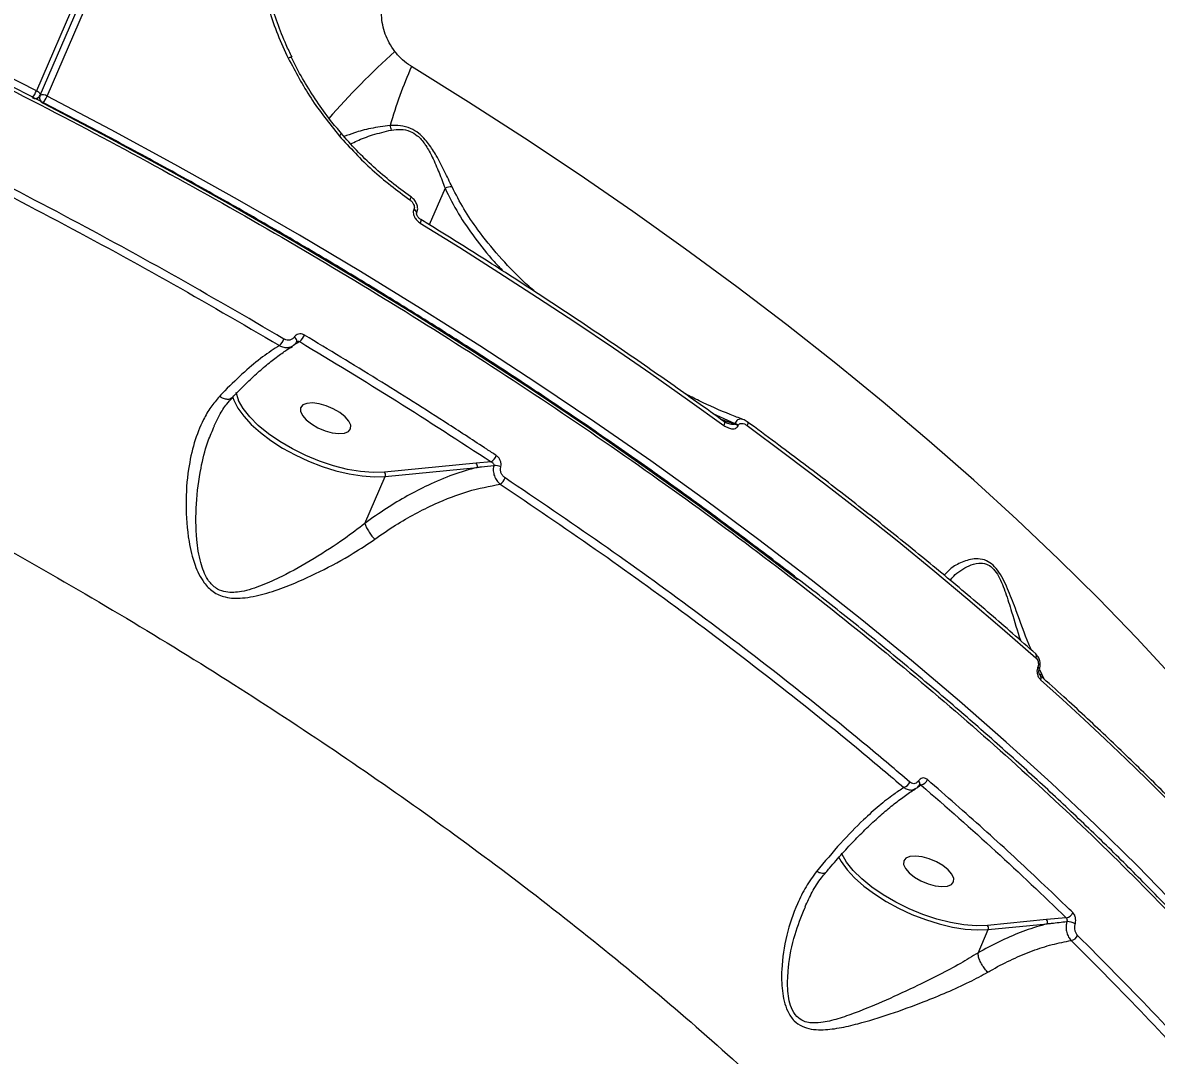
# Model space of a CAD drawing. Header units: millimetres. Extents: x -5238 to 5144, y -3542 to 5092.
# Drawn here: x 2514.4 to 2702.6, y 576.2 to 747.6 of the extents above; entities that cross this region are included whole.
import ezdxf

# ---------------------------------------------------------------- set-up
doc = ezdxf.new("R2010")
doc.units = ezdxf.units.MM
for name, color, linetype in [('DIKOM_ОБЪЕКТ', 7, 'Continuous'), ('DIKOM_РАЗМЕР_ЗОНА', 7, 'Continuous'), ('DIKOM_РАЗМЕР_ОБЪЕКТА', 7, 'Continuous')]:
    doc.layers.add(name, color=color, linetype=linetype)
doc.styles.add('style1', font='arial.ttf', dxfattribs={"width": 0.8})
doc.dimstyles.new('1-50', dxfattribs={"dimtxt": 300, "dimasz": 200, "dimexe": 100, "dimexo": 0, "dimgap": 100, "dimtad": 1, "dimtxsty": 'style1', "dimcen": 200, "dimclrd": 7, "dimclre": 7, "dimclrt": 7, "dimadec": 1, "dimazin": 2, "dimtfac": 1, "dimtmove": 0, "dimatfit": 2, "dimfxl": 0, "dimlwd": 25, "dimlwe": 18, "dimarcsym": 0})

# ---------------------------------------------------------------- blocks, each defined once
blk = doc.blocks.new('*D1')
at = {"layer": 'Defpoints', "color": 0, "transparency": 16777216}
for p in [(-4787.63, 5091.56), (3144.22, 5091.56), (-2554.16, -2403.28)]:
    blk.add_point(p, dxfattribs=at)
at = {"layer": 'DIKOM_РАЗМЕР_ЗОНА', "color": 7, "lineweight": 18, "transparency": 16777216}
for p, q in [((3144.22, 5091.56), (-4887.63, 5091.56)), ((-2554.16, -2403.28), (-4887.63, -2403.28))]:
    blk.add_line(p, q, dxfattribs=at)
at = {"layer": 'DIKOM_РАЗМЕР_ЗОНА', "color": 7, "lineweight": 25, "transparency": 16777216}
blk.add_line((-4787.63, -2203.28), (-4787.63, 4891.56), dxfattribs=at)
at = {"layer": 'DIKOM_РАЗМЕР_ЗОНА', "color": 7, "transparency": 16777216}
for points in [[(-4820.97, 4891.56), (-4754.3, 4891.56), (-4787.63, 5091.56)], [(-4820.97, -2203.28), (-4754.3, -2203.28), (-4787.63, -2403.28)]]:
    blk.add_solid(points, dxfattribs=at)
at = {"layer": 'DIKOM_РАЗМЕР_ЗОНА', "color": 7, "transparency": 16777216, "insert": (-5040.81, 1344.14), "char_height": 300, "attachment_point": 5, "rotation": 90, "style": 'style1'}
blk.add_mtext('7500', dxfattribs=at)
blk = doc.blocks.new('*D2')
at = {"layer": 'Defpoints', "color": 0, "transparency": 16777216}
for p in [(5144.22, 2720.02), (-4054.16, -903.28), (5144.22, -3441.88)]:
    blk.add_point(p, dxfattribs=at)
at = {"layer": 'DIKOM_РАЗМЕР_ЗОНА', "color": 7, "lineweight": 18, "transparency": 16777216}
for p, q in [((5144.22, 2720.02), (5144.22, -3541.88)), ((-4054.16, -903.28), (-4054.16, -3541.88))]:
    blk.add_line(p, q, dxfattribs=at)
at = {"layer": 'DIKOM_РАЗМЕР_ЗОНА', "color": 7, "lineweight": 25, "transparency": 16777216}
blk.add_line((-3854.16, -3441.88), (4944.22, -3441.88), dxfattribs=at)
at = {"layer": 'DIKOM_РАЗМЕР_ЗОНА', "color": 7, "transparency": 16777216}
for points in [[(-3854.16, -3408.54), (-3854.16, -3475.21), (-4054.16, -3441.88)], [(4944.22, -3408.54), (4944.22, -3475.21), (5144.22, -3441.88)]]:
    blk.add_solid(points, dxfattribs=at)
at = {"layer": 'DIKOM_РАЗМЕР_ЗОНА', "color": 7, "transparency": 16777216, "insert": (545.03, -3188.7), "char_height": 300, "attachment_point": 5, "style": 'style1'}
blk.add_mtext('9200', dxfattribs=at)
blk = doc.blocks.new('*D3')
at = {"layer": 'Defpoints', "color": 0, "transparency": 16777216}
for p in [(3889.93, 2956), (-2405.68, -161.05), (3889.93, -2949.28)]:
    blk.add_point(p, dxfattribs=at)
at = {"layer": 'DIKOM_РАЗМЕР_ОБЪЕКТА', "color": 7, "lineweight": 18, "transparency": 16777216}
for p, q in [((3889.93, 2956), (3889.93, -3049.28)), ((-2405.68, -161.05), (-2405.68, -3049.28))]:
    blk.add_line(p, q, dxfattribs=at)
at = {"layer": 'DIKOM_РАЗМЕР_ОБЪЕКТА', "color": 7, "lineweight": 25, "transparency": 16777216}
blk.add_line((-2205.68, -2949.28), (3689.93, -2949.28), dxfattribs=at)
at = {"layer": 'DIKOM_РАЗМЕР_ОБЪЕКТА', "color": 7, "transparency": 16777216}
for points in [[(-2205.68, -2915.95), (-2205.68, -2982.61), (-2405.68, -2949.28)], [(3689.93, -2915.95), (3689.93, -2982.61), (3889.93, -2949.28)]]:
    blk.add_solid(points, dxfattribs=at)
at = {"layer": 'DIKOM_РАЗМЕР_ОБЪЕКТА', "color": 7, "transparency": 16777216, "insert": (742.13, -2696.01), "char_height": 300, "attachment_point": 5, "style": 'style1'}
blk.add_mtext('6300', dxfattribs=at)

msp = doc.modelspace()

# ---------------------------------------------------------------- linework, layer by layer
at = {"layer": 'DIKOM_ОБЪЕКТ', "color": 7, "linetype": 'Continuous', "lineweight": 15}
for p, q in [((2689.676, 1135.797), (2516.683, 736.349)), ((2517.291, 735.615), (2690.283, 1135.062)), ((2518.448, 735.439), (2691.441, 1134.887)), ((2516.016, 735.187), (2516.016, 735.187)), ((2516.723, 734.919), (2517.106, 735.332)), ((2517.777, 734.279), (2522.141, 732.008)), ((2517.777, 734.279), (2517.777, 734.279)), ((2584.522, 720.178), (2581.893, 714.106)), ((2578.792, 718.796), (2578.797, 718.793)), ((2579.361, 716.687), (2579.328, 716.61)), ((2579.799, 715.952), (2579.833, 716.029)), ((2559.391, 694.152), (2560.396, 694.697)), ((2628.972, 682.774), (2632.642, 681.115)), ((2632.599, 681.015), (2630.363, 681.774)), ((2546.102, 680.37), (2546.251, 680.733)), ((2632.642, 681.115), (2632.599, 681.015)), ((2633.17, 680.723), (2633.213, 680.823)), ((2589.707, 674.523), (2574.444, 673.015)), ((2574.572, 672.322), (2589.836, 673.83)), ((2592.165, 674.751), (2589.707, 674.523)), ((2571.196, 664.526), (2574.572, 672.322)), ((2682.945, 640.742), (2682.933, 640.715)), ((2683.158, 640.238), (2683.17, 640.265)), ((2683.637, 639.376), (2683.261, 640.251)), ((2684.018, 638.663), (2683.637, 639.376)), ((2644.264, 600.687), (2644.341, 600.894)), ((2684.362, 598.766), (2674.565, 597.798)), ((2687.66, 599.07), (2684.362, 598.766)), ((2673.008, 593.216), (2674.693, 597.106)), ((2674.693, 597.106), (2684.49, 598.074))]:
    msp.add_line(p, q, dxfattribs=at)
at = {"layer": 'DIKOM_ОБЪЕКТ', "color": 7, "linetype": 'Continuous', "lineweight": 15, "flags": 128}
for points in [[(2516.683, 736.349), (2505.889, 741.812), (2494.995, 747.152), (2484.009, 752.363), (2472.941, 757.441), (2461.801, 762.383), (2450.598, 767.183), (2439.34, 771.838), (2428.038, 776.345), (2416.702, 780.698)], [(2705.463, 638.883), (2699.362, 645.463), (2692.989, 652.039), (2686.351, 658.605), (2679.452, 665.157), (2672.3, 671.686), (2664.901, 678.187), (2657.262, 684.655), (2649.391, 691.083), (2641.294, 697.465), (2632.979, 703.795), (2624.453, 710.068), (2615.726, 716.277), (2606.804, 722.417), (2597.696, 728.482), (2588.412, 734.466), (2578.958, 740.364)], [(2516.683, 736.349), (2516.849, 736.254), (2516.997, 736.15), (2517.121, 736.04), (2517.216, 735.929), (2517.278, 735.822), (2517.306, 735.722), (2517.298, 735.633), (2517.291, 735.615)], [(2706.211, 600.791), (2699.474, 607.668), (2692.475, 614.535), (2685.217, 621.385), (2677.709, 628.213), (2669.955, 635.013), (2661.962, 641.779), (2653.738, 648.505), (2645.289, 655.186), (2636.622, 661.816), (2627.744, 668.39), (2618.663, 674.902), (2609.387, 681.347), (2599.924, 687.718), (2590.28, 694.012), (2580.466, 700.221), (2570.488, 706.343), (2560.355, 712.37), (2550.076, 718.298), (2539.659, 724.122), (2529.113, 729.837), (2518.448, 735.439)], [(2522.141, 732.008), (2528.417, 728.691), (2538.937, 722.989), (2549.329, 717.179), (2559.584, 711.265), (2569.693, 705.252), (2579.647, 699.145), (2589.438, 692.95), (2599.059, 686.672), (2608.499, 680.315), (2617.753, 673.886), (2626.813, 667.39), (2635.669, 660.832), (2643.04, 655.206)], [(2578.797, 718.793), (2578.819, 718.764), (2578.83, 718.703), (2578.819, 718.615), (2578.788, 718.506), (2578.738, 718.377), (2578.669, 718.235)], [(2579.799, 715.952), (2579.814, 716.004), (2579.793, 716.143), (2579.699, 716.299), (2579.54, 716.459), (2579.328, 716.61)], [(2579.833, 716.03), (2579.847, 716.082), (2579.827, 716.221), (2579.733, 716.377), (2579.573, 716.536), (2579.361, 716.687)], [(2580.477, 714.979), (2580.501, 714.956), (2580.525, 714.893), (2580.526, 714.8), (2580.506, 714.681), (2580.465, 714.541), (2580.404, 714.385)], [(2580.404, 714.385), (2586.974, 710.312), (2593.472, 706.2), (2599.896, 702.051), (2606.243, 697.867), (2612.51, 693.649), (2618.696, 689.399), (2624.798, 685.118), (2630.814, 680.807)], [(2559.902, 694.66), (2559.929, 694.722), (2559.936, 694.825), (2559.908, 694.943), (2559.845, 695.071), (2559.75, 695.204), (2559.628, 695.337), (2559.482, 695.464)], [(2549.315, 685.442), (2549.47, 684.992), (2550.123, 683.681), (2551.088, 682.325), (2552.344, 680.953), (2553.865, 679.594), (2555.616, 678.279), (2557.56, 677.034), (2559.656, 675.889), (2561.856, 674.866), (2564.115, 673.989), (2566.382, 673.277), (2568.608, 672.745), (2570.746, 672.404), (2572.748, 672.262), (2574.572, 672.322)], [(2550.22, 685.019), (2549.83, 686.241), (2549.828, 686.254)], [(2574.444, 673.015), (2572.571, 672.959), (2570.509, 673.122), (2568.305, 673.499), (2566.015, 674.081), (2563.692, 674.854), (2561.394, 675.799), (2559.175, 676.894), (2557.09, 678.111), (2555.188, 679.423), (2553.516, 680.797), (2552.114, 682.199), (2551.016, 683.596), (2550.249, 684.954), (2550.22, 685.019)], [(2568.839, 680.238), (2568.866, 680.829), (2568.555, 681.513), (2567.932, 682.235), (2567.046, 682.938), (2565.969, 683.563), (2564.789, 684.061), (2563.602, 684.391), (2562.503, 684.526), (2561.581, 684.456), (2560.911, 684.185), (2560.548, 683.737), (2560.521, 683.147), (2560.831, 682.463), (2561.455, 681.74), (2562.341, 681.038), (2563.417, 680.412), (2564.597, 679.914), (2565.785, 679.585), (2566.884, 679.449), (2567.806, 679.52), (2568.475, 679.79), (2568.839, 680.238)], [(2630.83, 681.439), (2630.858, 681.414), (2630.9, 681.338), (2630.916, 681.236), (2630.907, 681.109), (2630.872, 680.965), (2630.814, 680.807)], [(2634.694, 681.405), (2634.734, 681.365), (2634.77, 681.286), (2634.782, 681.184), (2634.772, 681.061), (2634.737, 680.921), (2634.681, 680.771)], [(2634.681, 680.771), (2641.071, 676.04), (2647.354, 671.278), (2653.525, 666.49), (2659.582, 661.676), (2665.523, 656.838), (2671.344, 651.98), (2677.044, 647.102), (2682.619, 642.207)], [(2683.404, 638.576), (2687.035, 635.292), (2690.608, 632.002), (2694.123, 628.707), (2697.579, 625.408), (2700.975, 622.105), (2704.311, 618.799), (2707.585, 615.49), (2710.798, 612.18)], [(2663.321, 621.188), (2663.334, 621.212), (2663.348, 621.25)], [(2649.845, 609.192), (2650.282, 608.402), (2651.257, 607.05), (2652.52, 605.682), (2654.045, 604.33), (2655.797, 603.02), (2657.74, 601.783), (2659.831, 600.645), (2662.025, 599.629), (2664.276, 598.759), (2666.535, 598.052), (2668.752, 597.523), (2670.881, 597.186), (2672.876, 597.045), (2674.693, 597.106)], [(2674.565, 597.798), (2672.699, 597.743), (2670.645, 597.904), (2668.451, 598.277), (2666.17, 598.854), (2663.856, 599.621), (2661.565, 600.56), (2659.352, 601.647), (2657.27, 602.858), (2655.369, 604.162), (2653.694, 605.528), (2652.286, 606.925), (2651.179, 608.318), (2650.398, 609.674), (2650.34, 609.803)], [(2668.959, 605.022), (2668.986, 605.612), (2668.676, 606.296), (2668.052, 607.019), (2667.166, 607.721), (2666.09, 608.347), (2664.91, 608.845), (2663.722, 609.175), (2662.623, 609.31), (2661.701, 609.239), (2661.032, 608.969), (2660.669, 608.521), (2660.641, 607.93), (2660.952, 607.246), (2661.575, 606.524), (2662.461, 605.821), (2663.538, 605.196), (2664.718, 604.698), (2665.905, 604.368), (2667.004, 604.233), (2667.926, 604.303), (2668.596, 604.574), (2668.959, 605.022)]]:
    msp.add_lwpolyline(points, dxfattribs=at)
at = {"layer": 'DIKOM_ОБЪЕКТ', "color": 7, "linetype": 'Continuous', "lineweight": 15}
for centre, radius, start, end in [((2558.988, 740.949), 0.922, 88.47121, 122.06376), ((2663.969, 644.875), 131.529, 131.8567, 138.66693), ((2651.689, 708.347), 79.466, 156.2401, 163.75198), ((2511.917, 738.312), 5.154, 322.67917, 337.61737), ((2516.468, 735.96), 0.896, 239.70857, 315.44871), ((2516.373, 736.012), 1, 317.13963, 336.58356), ((2518.223, 735.211), 1.034, 164.03586, 244.39441), ((2517.732, 734.412), 1.252, 55.10249, 111.45015), ((2513.824, 737.34), 4.999, 322.24479, 337.651), ((2572.776, 729.439), 2.858, 7.57472, 23.55081), ((2566.085, 730.035), 1.456, 306.592, 326.64634), ((2585.631, 717.234), 3.146, 88.97432, 110.63055), ((2555.008, 696.266), 2.988, 312.37608, 337.76855), ((2558.579, 696.831), 2.803, 310.42428, 338.18271), ((2631.908, 678.96), 2.168, 54.41201, 71.4295), ((2631.951, 679.06), 2.168, 54.41201, 71.4295), ((2590.972, 676.61), 2.209, 302.68703, 338.32401), ((2589.244, 674.079), 0.641, 337.16911, 43.8082), ((2592.779, 671.898), 2.252, 63.7216, 94.05192), ((2573.981, 672.571), 0.641, 337.16911, 43.8082), ((2592.418, 672.925), 2.257, 303.78356, 337.8448), ((2682.136, 642.521), 0.576, 326.94993, 37.6403), ((2682.696, 640.312), 0.467, 350.49369, 59.54322), ((2682.705, 640.337), 0.471, 351.38544, 59.41183), ((2682.928, 638.89), 0.571, 326.5878, 38.16024), ((2660.201, 622.225), 1.614, 288.01164, 337.23023), ((2662.721, 621.326), 0.632, 353.06336, 48.66411), ((2663.158, 622.6), 1.568, 285.55376, 337.61359), ((2683.899, 598.322), 0.641, 337.17082, 43.80649), ((2687.416, 600.495), 1.446, 279.72002, 337.01624), ((2674.1, 597.354), 0.642, 337.23141, 43.7459), ((2687.791, 595.938), 2.5, 57.27041, 90.80758), ((2688.194, 596.725), 1.461, 281.35015, 336.59303)]:
    msp.add_arc(centre, radius, start, end, dxfattribs=at)
for points, knots in [([(2249.419, 823.663), (2253.443, 823.029), (2264.281, 821.32), (2282.265, 817.953), (2303.387, 813.404), (2324.974, 808.12), (2346.964, 802.1), (2369.288, 795.346), (2391.456, 788.006), (2413.395, 780.119), (2435.039, 771.736), (2456.742, 762.72), (2478.427, 753.075), (2500.019, 742.82), (2521.041, 732.181), (2541.435, 721.203), (2561.157, 709.94), (2580.528, 698.206), (2599.465, 686.023), (2617.889, 673.424), (2635.395, 660.685), (2651.945, 647.855), (2667.521, 634.98), (2682.377, 621.851), (2696.43, 608.504), (2709.61, 594.981), (2721.626, 581.579), (2732.465, 568.342), (2742.14, 555.308), (2750.807, 542.265), (2758.391, 529.258), (2764.841, 516.336), (2769.793, 504.313), (2773.437, 493.185), (2775.984, 482.918), (2777.577, 472.891), (2778.288, 464.909), (2778.128, 460.384), (2778.079, 459.014)], [0, 0, 0, 0, 0.0169097, 0.0455561, 0.0742245, 0.1028708, 0.1323494, 0.1618517, 0.1913302, 0.2199766, 0.248645, 0.2772913, 0.3067697, 0.3362723, 0.3657507, 0.394397, 0.4230654, 0.4517117, 0.48119, 0.5106926, 0.540171, 0.5688174, 0.5974857, 0.6261321, 0.6556106, 0.6851129, 0.7145914, 0.7432377, 0.771906, 0.8005525, 0.8300308, 0.8595332, 0.8890116, 0.913944, 0.9389054, 0.963867, 0.9890651, 1, 1, 1, 1]), ([(2778.264, 459.277), (2778.283, 460.534), (2778.331, 463.577), (2778.064, 468.517), (2777.512, 474.08), (2776.654, 479.74), (2775.501, 485.494), (2774.051, 491.347), (2772.303, 497.299), (2770.256, 503.347), (2767.92, 509.469), (2765.301, 515.642), (2762.406, 521.847), (2759.24, 528.08), (2755.8, 534.345), (2752.087, 540.644), (2748.101, 546.978), (2743.839, 553.349), (2739.301, 559.759), (2734.487, 566.21), (2729.392, 572.704), (2724.018, 579.24), (2718.378, 585.803), (2712.495, 592.365), (2706.388, 598.902), (2700.068, 605.406), (2693.531, 611.88), (2686.776, 618.327), (2679.8, 624.749), (2672.602, 631.149), (2665.179, 637.528), (2657.531, 643.888), (2649.653, 650.23), (2641.544, 656.556), (2633.216, 662.856), (2624.705, 669.105), (2616.041, 675.276), (2607.242, 681.359), (2598.307, 687.355), (2589.233, 693.267), (2580.016, 699.097), (2570.655, 704.846), (2561.147, 710.516), (2551.489, 716.11), (2541.679, 721.627), (2531.711, 727.071), (2521.597, 732.435), (2511.371, 737.702), (2501.074, 742.849), (2490.733, 747.862), (2480.352, 752.74), (2469.928, 757.485), (2459.457, 762.1), (2448.935, 766.586), (2438.359, 770.945), (2427.728, 775.176), (2417.037, 779.283), (2406.283, 783.265), (2395.469, 787.122), (2384.623, 790.843), (2373.792, 794.412), (2363.012, 797.815), (2352.294, 801.051), (2341.634, 804.122), (2331.027, 807.028), (2320.468, 809.771), (2309.957, 812.352), (2299.489, 814.772), (2289.062, 817.031), (2278.671, 819.13), (2268.32, 821.064), (2258.714, 822.732), (2252.607, 823.674), (2249.901, 824.091)], [0, 0, 0, 0, 0.0098994, 0.0239604, 0.0380271, 0.0521102, 0.0662251, 0.0803872, 0.0946116, 0.1089136, 0.1232606, 0.1375542, 0.1517771, 0.1659463, 0.1800776, 0.1941866, 0.2082891, 0.2223998, 0.2365304, 0.2506968, 0.2649149, 0.2792008, 0.2935497, 0.3078771, 0.3221191, 0.3363006, 0.3504375, 0.364546, 0.3786424, 0.3927426, 0.406858, 0.4210041, 0.4351969, 0.4494525, 0.4637824, 0.4781141, 0.4923715, 0.5065637, 0.5207068, 0.5348165, 0.5489097, 0.563002, 0.5771065, 0.5912368, 0.6054096, 0.6196403, 0.6339456, 0.6482789, 0.6625569, 0.6767651, 0.6909192, 0.7050356, 0.7191306, 0.7332199, 0.7473184, 0.7614382, 0.7755955, 0.7898064, 0.8040869, 0.818423, 0.8327307, 0.8469589, 0.8611287, 0.8752559, 0.889357, 0.9034481, 0.9175449, 0.9316585, 0.945805, 0.9600004, 0.9742608, 0.9885925, 1, 1, 1, 1]), ([(2552.947, 761.724), (2553.08, 760.383), (2553.347, 757.702), (2554.153, 753.682), (2555.262, 749.66), (2556.683, 745.653), (2557.893, 743.038), (2558.499, 741.73)], [0, 0, 0, 0, 0.1976843, 0.3953894, 0.5930906, 0.7965423, 1, 1, 1, 1]), ([(2559.121, 741.916), (2558.792, 742.589), (2557.884, 744.452), (2556.671, 747.61), (2555.462, 751.359), (2554.549, 755.166), (2553.962, 758.432), (2553.8, 760.417), (2553.742, 761.127)], [0, 0, 0, 0, 0.1097831, 0.3038265, 0.499026, 0.6948868, 0.8908088, 1, 1, 1, 1]), ([(2576.204, 742.839), (2575.867, 743.322), (2574.923, 744.675), (2574.033, 747.298), (2573.819, 750.493), (2574.446, 752.409), (2574.763, 753.376)], [0, 0, 0, 0, 0.1529646, 0.4283731, 0.7114425, 1, 1, 1, 1]), ([(2292.423, 745.182), (2298.214, 743.82), (2309.804, 741.095), (2327.359, 736.398), (2344.984, 731.275), (2362.886, 725.616), (2381.027, 719.419), (2399.368, 712.679), (2417.612, 705.499), (2436.231, 697.68), (2455.16, 689.194), (2474.325, 680.028), (2493.329, 670.351), (2512.097, 660.175), (2530.557, 649.526), (2548.281, 638.65), (2565.227, 627.594), (2581.37, 616.404), (2596.994, 604.886), (2612.02, 593.067), (2626.38, 580.981), (2639.746, 568.906), (2652.097, 556.885), (2663.436, 544.956), (2673.957, 532.917), (2683.588, 520.804), (2692.272, 508.661), (2699.32, 497.537), (2704.968, 487.439), (2709.464, 478.319), (2713.287, 469.31), (2716.418, 460.447), (2718.848, 451.769), (2720.564, 443.274), (2721.624, 434.947), (2721.726, 429.575), (2721.777, 426.888)], [0, 0, 0, 0, 0.0277654, 0.0555639, 0.0833624, 0.1111276, 0.1400315, 0.168973, 0.1979143, 0.2268181, 0.2582449, 0.2896959, 0.3211226, 0.3534674, 0.3858386, 0.4181832, 0.4495061, 0.4808531, 0.5121759, 0.5444126, 0.5766757, 0.6089124, 0.6401611, 0.6714337, 0.7026821, 0.7348413, 0.7670266, 0.7991857, 0.8241464, 0.8491071, 0.874267, 0.8994269, 0.9244694, 0.9495122, 0.974756, 1, 1, 1, 1]), ([(2558.499, 741.73), (2559.688, 739.483), (2562.096, 734.935), (2565.322, 730.904), (2566.953, 728.865)], [0, 0, 0, 0, 0.4941779, 1, 1, 1, 1]), ([(2567.322, 729.251), (2566.715, 729.968), (2565.263, 731.683), (2563.184, 734.589), (2561.097, 737.93), (2559.715, 740.375), (2559.104, 741.724), (2559.033, 741.88)], [0, 0, 0, 0, 0.1860798, 0.4448869, 0.704859, 0.9657872, 1, 1, 1, 1]), ([(2578.958, 740.364), (2578.91, 740.394), (2578.38, 740.724), (2577.385, 741.466), (2576.602, 742.376), (2576.204, 742.839)], [0, 0, 0, 0, 0.0468188, 0.5142609, 1, 1, 1, 1]), ([(2557.774, 695.135), (2551.591, 698.741), (2539.225, 705.953), (2520.028, 716.369), (2500.42, 726.494), (2487.016, 732.91), (2480.314, 736.118)], [0, 0, 0, 0, 0.2485958, 0.4971923, 0.7485966, 1, 1, 1, 1]), ([(2479.736, 734.95), (2486.349, 731.785), (2499.574, 725.456), (2519.071, 715.398), (2538.304, 704.973), (2550.782, 697.697), (2557.022, 694.058)], [0, 0, 0, 0, 0.2485968, 0.4971946, 0.7485971, 1, 1, 1, 1]), ([(2575.396, 730.581), (2574.297, 730.434), (2572.097, 730.138), (2569.546, 729.402), (2568.316, 728.945), (2567.76, 728.739)], [0, 0, 0, 0, 0.3535416, 0.7077139, 1, 1, 1, 1]), ([(2585.687, 720.38), (2585.284, 721.231), (2584.474, 722.944), (2583.218, 725.374), (2581.843, 727.564), (2580.387, 729.192), (2578.711, 730.208), (2577.045, 730.629), (2575.961, 730.598), (2575.396, 730.581)], [0, 0, 0, 0, 0.1836389, 0.3692303, 0.509069, 0.652205, 0.7508457, 0.8702041, 1, 1, 1, 1]), ([(2566.953, 728.865), (2568.733, 726.91), (2572.337, 722.95), (2576.541, 719.819), (2578.669, 718.235)], [0, 0, 0, 0, 0.4938412, 1, 1, 1, 1]), ([(2578.795, 718.802), (2578.791, 718.804), (2577.714, 719.526), (2575.633, 721.116), (2572.63, 723.667), (2569.832, 726.369), (2568.131, 728.303), (2567.308, 729.239)], [0, 0, 0, 0, 0.0008845, 0.2550494, 0.5089972, 0.7623947, 1, 1, 1, 1]), ([(2568.862, 727.518), (2569.205, 727.691), (2570.211, 728.198), (2572.435, 729.055), (2574.545, 729.561), (2575.609, 729.816)], [0, 0, 0, 0, 0.2039403, 0.5982802, 1, 1, 1, 1]), ([(2575.609, 729.816), (2576.127, 729.885), (2577.104, 730.015), (2578.632, 729.74), (2580.062, 728.878), (2580.87, 727.924), (2581.688, 726.722), (2582.543, 725.12), (2583.555, 722.728), (2584.198, 721.032), (2584.522, 720.178)], [0, 0, 0, 0, 0.1298024, 0.2451355, 0.3384804, 0.4558016, 0.4772531, 0.6177483, 0.8076319, 1, 1, 1, 1]), ([(2584.522, 720.178), (2585.231, 718.749), (2586.649, 715.889), (2589.456, 711.849), (2591.978, 708.662), (2593.682, 706.893), (2594.203, 706.353)], [0, 0, 0, 0, 0.2864867, 0.5731802, 0.8695232, 1, 1, 1, 1]), ([(2599.51, 702.943), (2598.792, 703.568), (2596.642, 705.439), (2593.437, 708.889), (2590.191, 712.865), (2587.574, 716.705), (2586.317, 719.152), (2585.687, 720.38)], [0, 0, 0, 0, 0.1247642, 0.3735016, 0.6238302, 0.8111926, 1, 1, 1, 1]), ([(2578.669, 718.235), (2578.798, 718.13), (2579.053, 717.924), (2579.305, 717.53), (2579.422, 717.161), (2579.428, 716.881), (2579.38, 716.741), (2579.361, 716.687)], [0, 0, 0, 0, 0.2735159, 0.5393428, 0.7386938, 0.8989474, 1, 1, 1, 1]), ([(2579.816, 716.038), (2579.871, 716.176), (2579.998, 716.493), (2579.974, 717.06), (2579.781, 717.687), (2579.391, 718.312), (2578.993, 718.625), (2578.791, 718.785)], [0, 0, 0, 0, 0.1410947, 0.324088, 0.5232949, 0.7565541, 1, 1, 1, 1]), ([(2579.328, 716.61), (2579.296, 716.514), (2579.223, 716.294), (2579.25, 715.871), (2579.437, 715.356), (2579.822, 714.806), (2580.203, 714.53), (2580.404, 714.385)], [0, 0, 0, 0, 0.1205604, 0.2783634, 0.4706026, 0.7208038, 1, 1, 1, 1]), ([(2580.622, 714.9), (2580.543, 714.943), (2580.325, 715.061), (2580.053, 715.319), (2579.877, 715.599), (2579.813, 715.771), (2579.796, 715.868), (2579.794, 715.927), (2579.798, 715.949), (2579.799, 715.951), (2579.8, 715.952)], [0, 0, 0, 0, 0.1884049, 0.5197034, 0.6967407, 0.7980972, 0.8606928, 0.9039476, 0.9517613, 1, 1, 1, 1]), ([(2630.83, 681.439), (2629.33, 682.52), (2624.979, 685.656), (2617.641, 690.802), (2608.766, 696.852), (2599.726, 702.833), (2590.69, 708.638), (2584.238, 712.669), (2580.87, 714.738), (2580.477, 714.979)], [0, 0, 0, 0, 0.0939995, 0.2726144, 0.4512324, 0.629842, 0.8084519, 0.9776555, 1, 1, 1, 1]), ([(2559.482, 695.464), (2559.388, 695.348), (2559.201, 695.115), (2558.785, 694.936), (2558.325, 694.913), (2557.98, 695.019), (2557.805, 695.117), (2557.774, 695.135)], [0, 0, 0, 0, 0.2363962, 0.4729474, 0.7099132, 0.9468474, 1, 1, 1, 1]), ([(2559.206, 693.994), (2559.417, 694.132), (2559.694, 694.313), (2559.846, 694.603), (2559.883, 694.672)], [0, 0, 0, 0, 0.761063, 1, 1, 1, 1]), ([(2561.181, 695.789), (2561.148, 695.808), (2560.974, 695.906), (2560.631, 696.012), (2560.175, 695.99), (2559.761, 695.812), (2559.575, 695.58), (2559.482, 695.464)], [0, 0, 0, 0, 0.0546066, 0.2913941, 0.5278481, 0.7639388, 1, 1, 1, 1]), ([(2559.901, 694.656), (2559.904, 694.661), (2559.921, 694.695), (2559.938, 694.702), (2559.953, 694.708)], [0, 0, 0, 0, 0.1225973, 1, 1, 1, 1]), ([(2559.955, 694.704), (2559.986, 694.721), (2560.061, 694.761), (2560.206, 694.765), (2560.324, 694.734), (2560.385, 694.703), (2560.396, 694.697)], [0, 0, 0, 0, 0.2376457, 0.5791802, 0.92113, 1, 1, 1, 1]), ([(2560.396, 694.697), (2565.793, 691.433), (2576.598, 684.898), (2586.972, 678.136), (2592.165, 674.751)], [0, 0, 0, 0, 0.4994515, 1, 1, 1, 1]), ([(2593.025, 675.794), (2592.501, 676.14), (2589.879, 677.868), (2583.35, 682.109), (2573.314, 688.464), (2565.227, 693.346), (2561.181, 695.789)], [0, 0, 0, 0, 0.0507652, 0.2538476, 0.6266947, 1, 1, 1, 1]), ([(2557.022, 694.058), (2556.108, 693.467), (2554.263, 692.272), (2551.2, 689.715), (2548.763, 687.388), (2547.361, 685.921), (2547.065, 685.612)], [0, 0, 0, 0, 0.2991593, 0.603985, 0.9163471, 1, 1, 1, 1]), ([(2549.141, 685.331), (2549.582, 685.799), (2550.705, 686.992), (2552.47, 688.692), (2554.421, 690.442), (2556.289, 691.951), (2557.887, 693.121), (2558.798, 693.674), (2559.167, 693.898)], [0, 0, 0, 0, 0.120866, 0.3081633, 0.4962905, 0.6846202, 0.8721951, 1, 1, 1, 1]), ([(2557.022, 694.058), (2557.074, 694.028), (2557.36, 693.862), (2557.922, 693.688), (2558.618, 693.689), (2558.981, 693.884), (2559.133, 693.966)], [0, 0, 0, 0, 0.0763093, 0.4163423, 0.7563685, 1, 1, 1, 1]), ([(2547.065, 685.612), (2546.57, 685.03), (2545.572, 683.858), (2544.107, 681.312), (2542.778, 677.902), (2541.757, 673.161), (2541.369, 667.643), (2541.765, 662.231), (2542.81, 657.815), (2544.178, 654.914), (2545.98, 653.064), (2548.214, 652.109), (2551.147, 652.046), (2554.537, 652.772), (2558.836, 654.246), (2563.806, 656.482), (2568.784, 659.165), (2571.665, 661.11), (2572.841, 661.904)], [0, 0, 0, 0, 0.0400996, 0.0808888, 0.1499726, 0.2211629, 0.3125703, 0.4066965, 0.4681051, 0.5184506, 0.5509513, 0.5857549, 0.6308468, 0.6885507, 0.7478284, 0.8397951, 0.934575, 1, 1, 1, 1]), ([(2546.203, 680.745), (2546.478, 681.334), (2547.084, 682.626), (2548.085, 684.169), (2548.872, 685.015), (2549.171, 685.336)], [0, 0, 0, 0, 0.3414482, 0.7498836, 1, 1, 1, 1]), ([(2549.12, 685.354), (2549.014, 685.273), (2548.79, 685.1), (2548.231, 685.1), (2547.664, 685.275), (2547.268, 685.483), (2547.103, 685.588), (2547.065, 685.612)], [0, 0, 0, 0, 0.2464863, 0.5226405, 0.7988342, 0.9539842, 1, 1, 1, 1]), ([(2633.979, 681.785), (2633.278, 682.05), (2630.813, 682.985), (2627.589, 684.416), (2625.129, 685.669), (2624.333, 686.075)], [0, 0, 0, 0, 0.2116731, 0.7446537, 1, 1, 1, 1]), ([(2631.437, 681.125), (2631.367, 681.147), (2631.172, 681.207), (2630.966, 681.358), (2630.834, 681.455)], [0, 0, 0, 0, 0.3587975, 1, 1, 1, 1]), ([(2633.982, 681.793), (2633.812, 681.836), (2633.516, 681.909), (2633.127, 681.734), (2632.84, 681.475), (2632.709, 681.237), (2632.642, 681.115)], [0, 0, 0, 0, 0.3495377, 0.6069748, 0.7981565, 1, 1, 1, 1]), ([(2634.679, 681.376), (2634.581, 681.463), (2634.37, 681.648), (2634.109, 681.731), (2633.97, 681.775)], [0, 0, 0, 0, 0.4664917, 1, 1, 1, 1]), ([(2682.593, 642.873), (2681.316, 644.002), (2677.615, 647.276), (2671.322, 652.675), (2663.651, 659.054), (2655.774, 665.394), (2647.697, 671.691), (2640.65, 677.024), (2636.267, 680.248), (2634.695, 681.405)], [0, 0, 0, 0, 0.0864703, 0.2507995, 0.4151258, 0.579446, 0.7437612, 0.9080709, 1, 1, 1, 1]), ([(2571.194, 664.518), (2571.193, 664.518), (2570.107, 663.657), (2567.381, 661.616), (2562.755, 658.614), (2558.161, 656.03), (2554.136, 654.185), (2551.055, 653.16), (2548.498, 652.956), (2547.052, 653.434), (2545.998, 654.106), (2545.14, 655.074), (2544.415, 656.55), (2543.702, 658.755), (2543.141, 662.528), (2543.117, 667.842), (2543.826, 673.239), (2544.828, 677.48), (2545.748, 679.567), (2546.102, 680.37)], [0, 0, 0, 0, 0.0000657, 0.0748589, 0.1804719, 0.2890196, 0.3538997, 0.4199199, 0.4676838, 0.4950475, 0.5031328, 0.5363247, 0.5629622, 0.5903658, 0.6587943, 0.7635424, 0.8709195, 0.95036, 1, 1, 1, 1]), ([(2630.814, 680.807), (2631.058, 680.653), (2631.53, 680.356), (2632.203, 680.199), (2632.692, 680.266), (2633.004, 680.442), (2633.115, 680.629), (2633.17, 680.723)], [0, 0, 0, 0, 0.304749, 0.5876265, 0.7664472, 0.8828626, 1, 1, 1, 1]), ([(2632.599, 681.015), (2632.59, 681.002), (2632.572, 680.972), (2632.508, 680.938), (2632.336, 680.906), (2631.934, 680.951), (2631.595, 681.093), (2631.371, 681.187)], [0, 0, 0, 0, 0.0386674, 0.0864788, 0.1731164, 0.4515963, 1, 1, 1, 1]), ([(2633.213, 680.823), (2633.249, 680.884), (2633.319, 681.005), (2633.517, 681.117), (2633.821, 681.156), (2634.238, 681.055), (2634.529, 680.868), (2634.681, 680.771)], [0, 0, 0, 0, 0.120611, 0.2406681, 0.4168507, 0.6949931, 1, 1, 1, 1]), ([(2593.776, 673.917), (2593.781, 673.937), (2593.826, 674.109), (2593.847, 674.471), (2593.714, 674.988), (2593.435, 675.467), (2593.162, 675.685), (2593.025, 675.794)], [0, 0, 0, 0, 0.0299382, 0.2617767, 0.5039595, 0.7520153, 1, 1, 1, 1]), ([(2589.836, 673.83), (2588.507, 673.449), (2585.833, 672.682), (2581.933, 671.029), (2578.243, 669.133), (2574.731, 667.041), (2572.397, 665.381), (2571.196, 664.526)], [0, 0, 0, 0, 0.2198971, 0.4427713, 0.6236667, 0.8062566, 1, 1, 1, 1]), ([(2589.836, 673.83), (2590.073, 673.859), (2591.001, 673.974), (2591.929, 674.072), (2592.62, 674.144)], [0, 0, 0, 0, 0.2563827, 1, 1, 1, 1]), ([(2592.165, 674.751), (2592.235, 674.717), (2592.371, 674.651), (2592.527, 674.502), (2592.615, 674.344), (2592.631, 674.228), (2592.625, 674.168), (2592.621, 674.151), (2592.62, 674.144)], [0, 0, 0, 0, 0.2725584, 0.5326006, 0.7666671, 0.9319822, 0.9739904, 1, 1, 1, 1]), ([(2592.62, 674.144), (2592.611, 674.109), (2592.54, 673.827), (2592.499, 673.235), (2592.677, 672.389), (2593.074, 671.598), (2593.474, 671.231), (2593.673, 671.048)], [0, 0, 0, 0, 0.0333306, 0.2664274, 0.5082649, 0.7552615, 1, 1, 1, 1]), ([(2594.508, 672.073), (2594.374, 672.18), (2594.107, 672.395), (2593.834, 672.864), (2593.706, 673.37), (2593.726, 673.726), (2593.77, 673.896), (2593.776, 673.917)], [0, 0, 0, 0, 0.247884, 0.4959071, 0.7364662, 0.9670198, 1, 1, 1, 1]), ([(2661.689, 621.6), (2659.354, 623.578), (2652.522, 629.364), (2640.693, 638.875), (2625.96, 650.095), (2610.61, 661.196), (2599.875, 668.447), (2594.508, 672.073)], [0, 0, 0, 0, 0.1144541, 0.3347653, 0.5550768, 0.7775379, 1, 1, 1, 1]), ([(2572.841, 661.904), (2573.991, 662.699), (2576.214, 664.236), (2579.576, 666.171), (2583.604, 668.166), (2588.408, 670.032), (2591.903, 670.707), (2593.673, 671.048)], [0, 0, 0, 0, 0.1647908, 0.3184402, 0.4735168, 0.7333104, 1, 1, 1, 1]), ([(2593.673, 671.048), (2598.976, 667.466), (2609.584, 660.301), (2624.858, 649.264), (2639.614, 638.036), (2651.51, 628.473), (2658.37, 622.663), (2660.7, 620.69)], [0, 0, 0, 0, 0.2203112, 0.4406227, 0.6630849, 0.8855462, 1, 1, 1, 1]), ([(2571.196, 664.526), (2571.195, 664.524), (2571.194, 664.522), (2571.194, 664.52), (2571.194, 664.518), (2571.194, 664.518)], [0, 0, 0, 0, 0.503879, 0.9145845, 1, 1, 1, 1]), ([(2571.194, 664.518), (2571.258, 664.334), (2571.384, 663.965), (2571.771, 663.273), (2572.24, 662.595), (2572.615, 662.144), (2572.81, 661.937), (2572.841, 661.904)], [0, 0, 0, 0, 0.2439975, 0.4880225, 0.7320176, 0.9570928, 1, 1, 1, 1]), ([(2681.856, 643.522), (2681.719, 643.838), (2680.829, 645.886), (2679.668, 649.229), (2678.334, 652.759), (2677.376, 654.922), (2676.536, 656.442), (2675.525, 657.673), (2674.307, 658.471), (2673.02, 658.71), (2671.757, 658.581), (2670.234, 658.097), (2668.575, 657.229), (2667.776, 656.346), (2667.385, 655.915)], [0, 0, 0, 0, 0.0326364, 0.2116144, 0.315203, 0.3676625, 0.421647, 0.4721599, 0.5227858, 0.590741, 0.6581974, 0.7258052, 0.8658625, 1, 1, 1, 1]), ([(2668.396, 655.075), (2668.576, 655.311), (2669.023, 655.897), (2670.121, 656.752), (2671.467, 657.572), (2672.918, 657.984), (2674.271, 657.917), (2675.39, 657.246), (2676.259, 656.122), (2676.937, 654.757), (2677.337, 653.711), (2677.912, 652.082), (2678.753, 649.293), (2679.553, 646.692), (2680.035, 645.127)], [0, 0, 0, 0, 0.0723966, 0.1798478, 0.2873577, 0.3939434, 0.4694469, 0.5238769, 0.5781741, 0.6331902, 0.6885617, 0.6976176, 0.8180276, 1, 1, 1, 1]), ([(2683.159, 640.272), (2683.223, 640.446), (2683.367, 640.836), (2683.34, 641.53), (2683.119, 642.283), (2682.772, 642.668), (2682.591, 642.869)], [0, 0, 0, 0, 0.1962536, 0.4420906, 0.7099816, 1, 1, 1, 1]), ([(2682.619, 642.207), (2682.696, 642.124), (2682.851, 641.957), (2682.996, 641.601), (2683.051, 641.225), (2683.016, 640.929), (2682.961, 640.785), (2682.945, 640.742)], [0, 0, 0, 0, 0.2336854, 0.4673094, 0.6954985, 0.908674, 1, 1, 1, 1]), ([(2682.933, 640.715), (2682.908, 640.65), (2682.828, 640.44), (2682.776, 640.011), (2682.853, 639.463), (2683.066, 638.942), (2683.292, 638.698), (2683.404, 638.576)], [0, 0, 0, 0, 0.0931352, 0.3038836, 0.5302266, 0.7651794, 1, 1, 1, 1]), ([(2683.375, 639.246), (2683.371, 639.25), (2683.343, 639.271), (2683.256, 639.38), (2683.166, 639.571), (2683.114, 639.777), (2683.102, 639.969), (2683.118, 640.116), (2683.143, 640.206), (2683.155, 640.229), (2683.158, 640.234)], [0, 0, 0, 0, 0.0417585, 0.2563844, 0.4302458, 0.6030085, 0.7377672, 0.8580661, 0.9668431, 1, 1, 1, 1]), ([(2683.637, 639.376), (2683.601, 639.392), (2683.488, 639.443), (2683.329, 639.459), (2683.221, 639.47)], [0, 0, 0, 0, 0.3169004, 1, 1, 1, 1]), ([(2710.759, 612.858), (2709.655, 614), (2706.454, 617.311), (2700.972, 622.786), (2694.24, 629.275), (2688.349, 634.76), (2684.67, 638.077), (2683.377, 639.243)], [0, 0, 0, 0, 0.1293303, 0.3751378, 0.620936, 0.8667246, 1, 1, 1, 1]), ([(2663.138, 621.801), (2663.055, 621.692), (2662.888, 621.473), (2662.542, 621.322), (2662.168, 621.323), (2661.878, 621.449), (2661.727, 621.57), (2661.689, 621.6)], [0, 0, 0, 0, 0.2263122, 0.4527236, 0.6823711, 0.9207213, 1, 1, 1, 1]), ([(2662.622, 620.533), (2662.707, 620.573), (2662.999, 620.709), (2663.184, 620.991), (2663.314, 621.19)], [0, 0, 0, 0, 0.2908754, 1, 1, 1, 1]), ([(2664.608, 622.003), (2664.57, 622.034), (2664.417, 622.157), (2664.122, 622.285), (2663.743, 622.286), (2663.392, 622.132), (2663.223, 621.912), (2663.138, 621.801)], [0, 0, 0, 0, 0.0795783, 0.3194967, 0.5497937, 0.7748591, 1, 1, 1, 1]), ([(2663.291, 621.127), (2663.305, 621.154), (2663.332, 621.21), (2663.339, 621.214), (2663.343, 621.216)], [0, 0, 0, 0, 0.4892336, 1, 1, 1, 1]), ([(2663.328, 621.2), (2663.347, 621.211), (2663.399, 621.24), (2663.48, 621.212), (2663.541, 621.154), (2663.571, 621.103), (2663.579, 621.09)], [0, 0, 0, 0, 0.1982319, 0.5224744, 0.8795184, 1, 1, 1, 1]), ([(2688.746, 599.931), (2688.36, 600.306), (2686.425, 602.183), (2681.568, 606.811), (2673.995, 613.806), (2667.739, 619.27), (2664.608, 622.003)], [0, 0, 0, 0, 0.0507687, 0.2538559, 0.6266982, 1, 1, 1, 1]), ([(2660.7, 620.69), (2660.144, 620.324), (2658.827, 619.459), (2656.587, 617.69), (2653.656, 615.054), (2650.182, 611.523), (2647.548, 608.373), (2646.213, 606.778)], [0, 0, 0, 0, 0.1301664, 0.308136, 0.4882735, 0.7408495, 1, 1, 1, 1]), ([(2647.736, 606.575), (2647.943, 606.827), (2648.867, 607.951), (2650.512, 609.797), (2652.658, 612.096), (2654.782, 614.207), (2656.858, 616.117), (2658.864, 617.809), (2660.748, 619.225), (2662.008, 620.102), (2662.588, 620.429), (2662.626, 620.451)], [0, 0, 0, 0, 0.0388217, 0.1730582, 0.3087738, 0.4455631, 0.5829188, 0.7200349, 0.8561063, 0.9903971, 1, 1, 1, 1]), ([(2660.7, 620.69), (2660.768, 620.643), (2661.04, 620.454), (2661.555, 620.271), (2662.154, 620.261), (2662.469, 620.438), (2662.597, 620.51)], [0, 0, 0, 0, 0.1116181, 0.4486224, 0.7761478, 1, 1, 1, 1]), ([(2662.926, 620.733), (2662.937, 620.739), (2663.157, 620.857), (2663.373, 620.976), (2663.579, 621.09)], [0, 0, 0, 0, 0.0507811, 1, 1, 1, 1]), ([(2663.579, 621.09), (2667.75, 617.44), (2676.102, 610.132), (2683.804, 602.76), (2687.66, 599.07)], [0, 0, 0, 0, 0.499449, 1, 1, 1, 1]), ([(2646.213, 606.778), (2645.608, 605.941), (2644.388, 604.255), (2642.63, 600.733), (2641.094, 596.151), (2640.34, 591.212), (2640.396, 587.507), (2640.795, 585.188), (2641.38, 583.442), (2642.373, 581.943), (2643.766, 580.984), (2645.305, 580.542), (2647.35, 580.416), (2649.948, 580.731), (2653.755, 581.609), (2658.463, 583.072), (2663.454, 584.886), (2667.88, 586.698), (2671.49, 588.325), (2673.635, 589.496), (2674.639, 590.045)], [0, 0, 0, 0, 0.0515642, 0.1038951, 0.1938067, 0.2863977, 0.3436968, 0.37276, 0.4024678, 0.4366794, 0.4671112, 0.4964616, 0.5269715, 0.5803771, 0.6349497, 0.7251694, 0.818124, 0.880205, 0.9438904, 1, 1, 1, 1]), ([(2644.298, 600.902), (2644.679, 601.722), (2645.463, 603.402), (2646.637, 605.307), (2647.491, 606.31), (2647.744, 606.607)], [0, 0, 0, 0, 0.4011074, 0.8226153, 1, 1, 1, 1]), ([(2646.213, 606.778), (2646.237, 606.766), (2646.475, 606.648), (2646.914, 606.485), (2647.425, 606.427), (2647.611, 606.55), (2647.7, 606.609)], [0, 0, 0, 0, 0.0356436, 0.3572884, 0.6908531, 1, 1, 1, 1]), ([(2673.007, 593.21), (2673.006, 593.21), (2672.049, 592.663), (2669.999, 591.383), (2666.589, 589.606), (2662.435, 587.547), (2657.738, 585.353), (2653.334, 583.522), (2649.754, 582.245), (2647.234, 581.647), (2645.33, 581.567), (2643.957, 581.884), (2642.802, 582.624), (2641.975, 584.013), (2641.55, 585.654), (2641.33, 587.894), (2641.522, 591.494), (2642.376, 596.062), (2643.673, 599.241), (2644.264, 600.687)], [0, 0, 0, 0, 0.0000373, 0.0641832, 0.1370969, 0.2101109, 0.3166438, 0.4232648, 0.4846805, 0.5459163, 0.5864453, 0.6103176, 0.6416814, 0.6771513, 0.7090099, 0.74102, 0.8057956, 0.9116215, 1, 1, 1, 1]), ([(2687.66, 599.07), (2687.687, 599.034), (2687.741, 598.961), (2687.786, 598.804), (2687.797, 598.634), (2687.778, 598.51), (2687.759, 598.448), (2687.756, 598.438)], [0, 0, 0, 0, 0.2384906, 0.4770138, 0.7150341, 0.9522515, 1, 1, 1, 1]), ([(2689.143, 598.041), (2689.151, 598.072), (2689.204, 598.256), (2689.247, 598.628), (2689.189, 599.135), (2689.022, 599.603), (2688.838, 599.821), (2688.746, 599.931)], [0, 0, 0, 0, 0.0479322, 0.2856209, 0.5235945, 0.761762, 1, 1, 1, 1]), ([(2684.49, 598.074), (2683.293, 597.725), (2680.97, 597.05), (2677.397, 595.549), (2674.758, 594.216), (2673.291, 593.378), (2673.008, 593.216)], [0, 0, 0, 0, 0.320826, 0.622351, 0.9272239, 1, 1, 1, 1]), ([(2684.49, 598.074), (2684.728, 598.103), (2685.817, 598.238), (2686.905, 598.35), (2687.756, 598.438)], [0, 0, 0, 0, 0.2185528, 1, 1, 1, 1]), ([(2687.756, 598.438), (2687.742, 598.386), (2687.66, 598.078), (2687.601, 597.458), (2687.717, 596.613), (2688.01, 595.835), (2688.324, 595.473), (2688.482, 595.292)], [0, 0, 0, 0, 0.0485383, 0.2867273, 0.5247189, 0.7622794, 1, 1, 1, 1]), ([(2689.535, 596.144), (2689.443, 596.254), (2689.261, 596.472), (2689.095, 596.942), (2689.038, 597.451), (2689.081, 597.825), (2689.134, 598.01), (2689.143, 598.041)], [0, 0, 0, 0, 0.2378222, 0.4755288, 0.7134786, 0.9515117, 1, 1, 1, 1]), ([(2674.639, 590.045), (2674.907, 590.198), (2676.274, 590.985), (2678.755, 592.254), (2682.056, 593.632), (2685.333, 594.696), (2687.428, 595.093), (2688.482, 595.292)], [0, 0, 0, 0, 0.0563977, 0.2882928, 0.5227663, 0.7600046, 1, 1, 1, 1]), ([(2688.482, 595.292), (2692.621, 591.145), (2700.899, 582.852), (2712.225, 570.344), (2722.79, 557.81), (2729.024, 549.48), (2732.141, 545.314)], [0, 0, 0, 0, 0.2485952, 0.49719, 0.7485947, 1, 1, 1, 1]), ([(2733.296, 546.052), (2730.207, 550.18), (2724.031, 558.436), (2713.497, 570.951), (2702.119, 583.534), (2693.73, 591.941), (2689.535, 596.144)], [0, 0, 0, 0, 0.2485961, 0.4971896, 0.7485948, 1, 1, 1, 1]), ([(2673.008, 593.216), (2673.008, 593.215), (2673.007, 593.213), (2673.007, 593.211), (2673.007, 593.21)], [0, 0, 0, 0, 0.6659381, 1, 1, 1, 1]), ([(2674.639, 590.045), (2674.611, 590.07), (2674.485, 590.184), (2674.187, 590.499), (2673.765, 591.071), (2673.362, 591.821), (2673.079, 592.58), (2673.031, 593), (2673.007, 593.21)], [0, 0, 0, 0, 0.035027, 0.155245, 0.3664475, 0.5776153, 0.7888125, 1, 1, 1, 1])]:
    msp.add_open_spline(points, degree=3, knots=knots, dxfattribs=at)

# ---------------------------------------------------------------- dimensions: what is measured, and where the dimension line sits
at = {"layer": 'DIKOM_РАЗМЕР_ЗОНА'}
dim = msp.add_linear_dim(base=(-4787.635, 5091.556), p1=(-2554.164, -2403.276), p2=(3144.22, 5091.556), angle=90, text='7500', dimstyle='1-50', dxfattribs=at)
dim.commit()
dim.dimension.update_dxf_attribs({"geometry": '*D1', "text_midpoint": (-4787.635, 1344.14), "dimtype": 160})
dim = msp.add_linear_dim(base=(5144.22, -3441.876), p1=(-4054.164, -903.276), p2=(5144.22, 2720.022), text='9200', dimstyle='1-50', dxfattribs=at)
dim.commit()
dim.dimension.update_dxf_attribs({"geometry": '*D2', "text_midpoint": (545.028, -3441.876), "dimtype": 160})
at = {"layer": 'DIKOM_РАЗМЕР_ОБЪЕКТА'}
dim = msp.add_linear_dim(base=(3889.931, -2949.281), p1=(-2405.679, -161.052), p2=(3889.931, 2956.002), text='6300', dimstyle='1-50', dxfattribs=at)
dim.commit()
dim.dimension.update_dxf_attribs({"geometry": '*D3', "text_midpoint": (742.126, -2949.281), "dimtype": 160})

doc.saveas('drawing.dxf')
